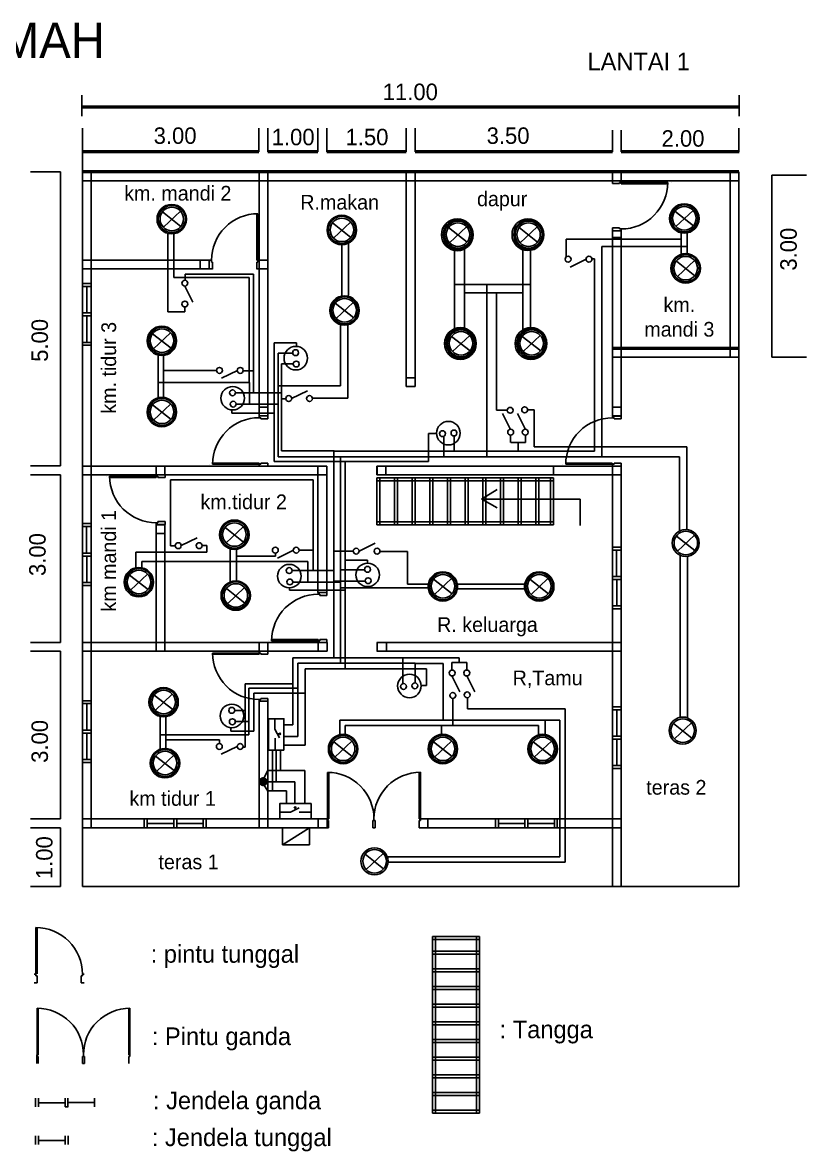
# Model space of a CAD drawing. Header units: millimetres. Extents: x 1250 to 3993, y 344 to 2283.
# Drawn here: x 2662 to 3993, y 364 to 2283 of the extents above; entities that cross this region are included whole.
import ezdxf

# ---------------------------------------------------------------- set-up
doc = ezdxf.new("R2010")
doc.units = ezdxf.units.MM

msp = doc.modelspace()

# ---------------------------------------------------------------- linework, layer by layer
at = {"color": 7}
for p, q in [((2762.3, 2159.2), (2762.3, 2123.8)), ((3878.6, 2159.2), (3878.6, 2123.8)), ((2763, 2063.2), (2763, 2103.3)), ((3063, 2063.2), (3063, 2103.3)), ((3078, 2063.2), (3078, 2103.3)), ((3163, 2063.2), (3163, 2103.3)), ((3178, 2063.2), (3178, 2103.3)), ((3313, 2063.2), (3313, 2103.3)), ((3328, 2063.2), (3328, 2103.3)), ((3663.3, 2063.2), (3663.3, 2099.6)), ((3678.3, 2063.2), (3678.3, 2099.6)), ((3878, 2063.2), (3878, 2103.3)), ((2725.7, 2029.2), (2675.1, 2029.2)), ((2725.7, 2029), (2725.7, 1529.2)), ((2763.2, 2029), (2763.2, 814)), ((2778.2, 2029), (2778.2, 914)), ((3063.2, 1614), (3063.2, 2029)), ((3078.2, 1614), (3078.2, 2029)), ((3313.2, 1664), (3313.2, 2029)), ((3328.2, 1664), (3328.2, 2029)), ((3663.2, 2014), (3663.2, 2029)), ((3678.2, 2014), (3678.2, 2029)), ((3863.2, 1713.8), (3863.2, 2029)), ((3878.2, 813.8), (3878.2, 2029)), ((3933.9, 1714.2), (3933.9, 2023.3)), ((3933.9, 2023.1), (3992.7, 2023.1)), ((3878.2, 2014), (2763, 2014)), ((3678.3, 2014), (3663.3, 2014)), ((3663.3, 2014), (3663.3, 2009)), ((3675.3, 2009), (3663.3, 2009)), ((3678.3, 2011), (3675.3, 2011)), ((3675.3, 2011), (3675.3, 2009)), ((3678.3, 2014), (3678.3, 2011)), ((3678.3, 2008.9), (3678.3, 2010.9)), ((3763.3, 2010.9), (3763.3, 2010.9)), ((3763.3, 2010.9), (3763.3, 2010.9)), ((3663.2, 1614), (3663.2, 1929)), ((3678.2, 1929), (3663.2, 1929)), ((3675.3, 1934), (3663.3, 1934)), ((3663.3, 1934), (3663.3, 1929)), ((3678.3, 1929), (3663.3, 1929)), ((3675.3, 1934), (3675.3, 1932)), ((3678.3, 1932), (3675.3, 1932)), ((3678.2, 1614), (3678.2, 1929)), ((3678.3, 1932), (3678.3, 1929)), ((3678.6, 1917.2), (3663.6, 1917.2)), ((2982.3, 1879), (2763, 1879)), ((2984.3, 1864), (2763, 1864)), ((2963.2, 1864), (2963.2, 1879)), ((2978.2, 1864), (2978.2, 1879)), ((2982.3, 1878.7), (2982.3, 1875.7)), ((2984.3, 1875.7), (2982.3, 1875.7)), ((2984.3, 1875.7), (2984.3, 1863.7)), ((3061.3, 1875.7), (3059.3, 1875.7)), ((3059.3, 1875.7), (3059.3, 1863.7)), ((3078.2, 1864), (3059.3, 1864)), ((3078.2, 1879), (3061.2, 1879)), ((3061.3, 1878.7), (3061.3, 1875.7)), ((2763.2, 1714), (2763, 1714)), ((3878.2, 1714), (3663.2, 1714)), ((3933.9, 1714.1), (3992.7, 1714.1)), ((3328.2, 1679), (3313.2, 1679)), ((3328.2, 1664), (3313.2, 1664)), ((3078.2, 1629), (3063.2, 1629)), ((3078.2, 1614), (3063.2, 1614)), ((3063.2, 1614), (3078.2, 1614)), ((3063.2, 1611), (3063.2, 1614)), ((3078.2, 1609), (3078.2, 1614)), ((3660, 1614.1), (3660, 1614.1)), ((3660, 1614.1), (3660, 1614.1)), ((3663, 1613.9), (3678, 1613.9)), ((3663.1, 1613.9), (3678.1, 1613.9)), ((3663.1, 1610.9), (3663.1, 1613.9)), ((3678.2, 1629), (3663.2, 1629)), ((3678.2, 1614), (3663.2, 1614)), ((3678.1, 1608.9), (3678.1, 1613.9)), ((3063.2, 1611), (3066.2, 1611)), ((3066.2, 1609), (3066.2, 1611)), ((3066.2, 1609), (3078.2, 1609)), ((3663.1, 1610.9), (3666.1, 1610.9)), ((3666.1, 1608.9), (3666.1, 1610.9)), ((3666.1, 1608.9), (3678.1, 1608.9)), ((2725.7, 1529.2), (2675.1, 1529.2)), ((3178.2, 1529), (2763, 1529)), ((2888.2, 1529), (2888.2, 1514)), ((2903.2, 1529), (2903.2, 1514)), ((2978.2, 1532), (2978.2, 1532)), ((2978.2, 1532), (2978.2, 1532)), ((3063.2, 1532), (3066.2, 1532)), ((3063.2, 1529), (3063.2, 1532)), ((3063.2, 1529), (3078.2, 1529)), ((3066.2, 1534), (3078.2, 1534)), ((3066.2, 1532), (3066.2, 1534)), ((3078.2, 1529), (3078.2, 1534)), ((3163.2, 1529), (3163.2, 1314)), ((3178.2, 1529), (3178.2, 1314)), ((3263.2, 1529), (3263.2, 1514)), ((3263.2, 1529), (3578.2, 1529)), ((3678.2, 1529), (3263.2, 1529)), ((3263.5, 1514), (3263.5, 1529)), ((3278.2, 1514), (3278.2, 1529)), ((3563.2, 1529), (3563.2, 1514)), ((3578, 1532), (3578, 1532)), ((3578, 1532), (3578, 1532)), ((3663.1, 1529), (3663.1, 1532)), ((3663.1, 1531.9), (3666.1, 1531.9)), ((3663.2, 814), (3663.2, 1529)), ((3666.1, 1533.9), (3678.1, 1533.9)), ((3666.1, 1531.9), (3666.1, 1533.9)), ((3678.1, 1529), (3678.1, 1534)), ((3678.2, 814), (3678.2, 1529)), ((2725.7, 1514.2), (2675.1, 1514.2)), ((2725.7, 1514.2), (2725.7, 1229.2)), ((3178.2, 1514), (2763, 1514)), ((2803.4, 1511.4), (2803.4, 1511.4)), ((2803.4, 1511.4), (2803.4, 1511.4)), ((2888.4, 1511.4), (2809.4, 1511.4)), ((2809.4, 1509.4), (2888.4, 1509.4)), ((2888.4, 1514.3), (2888.4, 1511.3)), ((2888.4, 1511.5), (2891.4, 1511.5)), ((2888.4, 1509.4), (2888.4, 1511.4)), ((2891.4, 1511.5), (2891.4, 1509.5)), ((2891.4, 1509.5), (2903.4, 1509.5)), ((2903.4, 1514.4), (2903.4, 1509.4)), ((3263.2, 1514), (3578.2, 1514)), ((3678.2, 1514), (3263.2, 1514)), ((3263.2, 1509), (3263.2, 1429)), ((3563.2, 1509), (3263.2, 1509)), ((3563.2, 1504), (3263.2, 1504)), ((3268.2, 1509), (3268.2, 1429)), ((3293.2, 1509), (3293.2, 1429)), ((3298.2, 1509), (3298.2, 1429)), ((3323.2, 1509), (3323.2, 1429)), ((3328.2, 1509), (3328.2, 1429)), ((3353.2, 1509), (3353.2, 1429)), ((3358.2, 1509), (3358.2, 1429)), ((3383.2, 1509), (3383.2, 1429)), ((3388.2, 1509), (3388.2, 1429)), ((3413.2, 1509), (3413.2, 1429)), ((3418.2, 1509), (3418.2, 1429)), ((3443.2, 1509), (3443.2, 1429)), ((3448.2, 1509), (3448.2, 1429)), ((3473.2, 1509), (3473.2, 1429)), ((3478.2, 1509), (3478.2, 1429)), ((3503.2, 1509), (3503.2, 1429)), ((3508.2, 1509), (3508.2, 1429)), ((3533.2, 1509), (3533.2, 1429)), ((3538.2, 1509), (3538.2, 1429)), ((3558.2, 1509), (3558.2, 1429)), ((3563.2, 1509), (3563.2, 1429)), ((2888.2, 1429), (2888.2, 1214)), ((2903.2, 1429), (2888.2, 1429)), ((2888.4, 1432.5), (2891.4, 1432.5)), ((2888.4, 1432.5), (2888.4, 1429.5)), ((2888.4, 1429.5), (2903.4, 1429.5)), ((2888.4, 1429.4), (2903.4, 1429.4)), ((2891.4, 1434.5), (2903.4, 1434.5)), ((2891.4, 1434.5), (2891.4, 1432.5)), ((2903.2, 1429), (2903.2, 1214)), ((2903.4, 1434.5), (2903.4, 1429.5)), ((3563.2, 1434), (3263.2, 1434)), ((3563.2, 1429), (3263.2, 1429)), ((2903.2, 1414), (2888.2, 1414)), ((3163.5, 1314), (3178.5, 1314)), ((3163.5, 1314), (3178.5, 1314)), ((3163.5, 1311), (3163.5, 1314)), ((3163.5, 1311), (3166.5, 1311)), ((3166.5, 1309), (3166.5, 1311)), ((3166.5, 1309), (3178.5, 1309)), ((3178.5, 1309), (3178.5, 1314)), ((2725.7, 1229.2), (2675.1, 1229.2)), ((3178.6, 1229), (2763, 1229)), ((2763.2, 1229), (3078.2, 1229)), ((3063.2, 1229), (3063.2, 1214)), ((3063.2, 1229), (3078.3, 1229)), ((3078.2, 1229), (3078.2, 1214)), ((3078.5, 1232), (3078.5, 1232)), ((3078.5, 1232), (3078.5, 1232)), ((3163.5, 1229.1), (3163.5, 1232.1)), ((3163.5, 1232), (3166.5, 1232)), ((3163.5, 1214), (3163.5, 1229)), ((3166.5, 1234), (3178.5, 1234)), ((3166.5, 1232), (3166.5, 1234)), ((3178.5, 1229.1), (3178.5, 1234.1)), ((3178.6, 1214), (3178.6, 1229)), ((3678.2, 1229), (3263.2, 1229)), ((3263.5, 1214), (3263.5, 1229)), ((3263.5, 1214), (3263.5, 1229)), ((3279.4, 1214), (3279.4, 1229)), ((2725.7, 1214.2), (2675.1, 1214.2)), ((2725.7, 1214.2), (2725.7, 929.2)), ((2763.2, 1214), (3078.2, 1214)), ((2763.2, 1214), (3178.6, 1214)), ((3063.2, 1214), (3078.2, 1214)), ((3063.2, 1214), (3063.2, 1211)), ((3063.2, 1211), (3066.2, 1211)), ((3063.2, 1209), (3063.2, 1211)), ((3066.2, 1211), (3066.2, 1209)), ((3066.2, 1209), (3078.2, 1209)), ((3078.2, 1214), (3078.2, 1209)), ((3678.2, 1214), (3263.2, 1214)), ((3066.2, 1134), (3078.2, 1134)), ((3066.2, 1134), (3066.2, 1132)), ((3078.2, 1134), (3078.2, 1129)), ((3063.2, 1132), (3066.2, 1132)), ((3063.2, 1132), (3063.2, 1129)), ((3063.2, 1129), (3063.2, 914)), ((3063.2, 1129), (3078.2, 1129)), ((3063.2, 1129), (3078.2, 1129)), ((3078.2, 1129), (3078.2, 914)), ((2725.7, 929.2), (2675.1, 929.2)), ((2763.2, 929), (3179, 929)), ((3163.5, 929), (3163.5, 914)), ((3179, 929), (3179, 914)), ((3179.3, 929.2), (3179.3, 926.2)), ((3179.3, 926.2), (3181.3, 926.2)), ((3181.3, 926.2), (3181.3, 914)), ((3256.3, 926.2), (3256.3, 914)), ((3256.3, 926.2), (3258.3, 926.2)), ((3260.2, 926.2), (3258.2, 926.2)), ((3260.2, 926.2), (3260.2, 914)), ((3335.2, 926.2), (3335.2, 914)), ((3337.2, 926.2), (3335.2, 926.2)), ((3337.2, 929.2), (3337.2, 926.2)), ((3678.1, 929), (3337.2, 929)), ((3349.9, 929), (3349.9, 914)), ((2725.7, 914.2), (2675.1, 914.2)), ((2725.7, 914.2), (2725.7, 814)), ((2763.2, 914), (3181.3, 914)), ((3260.2, 914), (3256.3, 914)), ((3678.1, 914), (3335.2, 914)), ((2725.7, 814.2), (2675.1, 814.2)), ((2763.2, 814), (3878.2, 814)), ((3357.5, 729.1), (3437.5, 729.1)), ((3357.5, 729.1), (3357.5, 429.1)), ((3357.5, 724.1), (3437.5, 724.1)), ((3362.5, 729.1), (3362.5, 429.1)), ((3432.5, 729.1), (3432.5, 429.1)), ((3437.5, 729.1), (3437.5, 429.1)), ((3357.5, 704.1), (3437.5, 704.1)), ((3357.5, 699.1), (3437.5, 699.1)), ((3357.5, 674.1), (3437.5, 674.1)), ((3357.5, 669.1), (3437.5, 669.1)), ((3357.5, 644.1), (3437.5, 644.1)), ((3357.5, 639.1), (3437.5, 639.1)), ((3357.5, 614.1), (3437.5, 614.1)), ((3357.5, 609.1), (3437.5, 609.1)), ((3357.5, 584.1), (3437.5, 584.1)), ((3357.5, 579.1), (3437.5, 579.1)), ((3357.5, 554.1), (3437.5, 554.1)), ((3357.5, 549.1), (3437.5, 549.1)), ((2685.7, 528.1), (2685.7, 513.1)), ((2686, 528.2), (2686, 525.2)), ((2686, 525.2), (2688, 525.2)), ((2688, 525.2), (2688, 513.1)), ((2763, 525.2), (2763, 513.1)), ((2763, 525.2), (2765, 525.2)), ((2766.9, 525.3), (2764.9, 525.3)), ((2766.9, 525.3), (2766.9, 513.1)), ((2841.9, 525.3), (2841.9, 513.1)), ((2843.9, 525.3), (2841.9, 525.3)), ((2843.9, 528.3), (2843.9, 525.3)), ((3357.5, 524.1), (3437.5, 524.1)), ((3357.5, 519.1), (3437.5, 519.1)), ((2766.9, 513.1), (2763, 513.1)), ((3357.5, 494.1), (3437.5, 494.1)), ((3357.5, 489.1), (3437.5, 489.1)), ((3357.5, 464.1), (3437.5, 464.1)), ((3357.5, 459.1), (3437.5, 459.1)), ((3357.5, 434.1), (3437.5, 434.1)), ((3357.5, 429.1), (3437.5, 429.1))]:
    msp.add_line(p, q, dxfattribs=at)
at = {"color": 7, "lineweight": 53}
for p, q in [((3878.5, 2138.7), (2763.3, 2138.7)), ((3063, 2063.2), (2763.3, 2063.2)), ((3163, 2063.2), (3078, 2063.2)), ((3313, 2063.2), (3178, 2063.2)), ((3663.3, 2063.2), (3328, 2063.2)), ((3878.5, 2063.2), (3678.3, 2063.2)), ((3878.2, 2029), (2763, 2029)), ((3878.2, 1729), (3663.2, 1729))]:
    msp.add_line(p, q, dxfattribs=at)
at = {"color": 2}
for p, q in [((2763, 2028.8), (2763, 2063.2)), ((2918.3, 1849.2), (2918.3, 1923.8)), ((3789.9, 1889.8), (3789.9, 1925.3)), ((3203.6, 1817.8), (3203.6, 1905.1)), ((3645.2, 1544.8), (3645.2, 1901.9)), ((3645.2, 1901.9), (3789.7, 1901.9)), ((3395.2, 1895.7), (3395.2, 1762.3)), ((3524.1, 1895.2), (3524.1, 1764)), ((3046.6, 1849.2), (2918.3, 1849.2)), ((3046.6, 1671.3), (3046.6, 1849.2)), ((3395.2, 1837.7), (3524.1, 1837.7)), ((3449.7, 1544.8), (3449.7, 1837.5)), ((3201.4, 1665), (3201.4, 1769.3)), ((2891.9, 1717.6), (2891.9, 1644.7)), ((3095.7, 1544.8), (3095.7, 1720.9)), ((3095.7, 1720.9), (3120.3, 1720.9)), ((3046.7, 1670.9), (2891.9, 1670.9)), ((3046.7, 1634.3), (3046.7, 1670.9)), ((3095.8, 1665), (3201.4, 1665)), ((3024.1, 1634.1), (3095.7, 1634.1)), ((3376.7, 1544.7), (3376.7, 1579.2)), ((3201.8, 1544.8), (3095.7, 1544.8)), ((3201.7, 1193.8), (3201.7, 1544.7)), ((3201.7, 1544.7), (3376.7, 1544.7)), ((3376.7, 1544.8), (3449.7, 1544.8)), ((3449.7, 1544.8), (3645.2, 1544.8)), ((3645.4, 1544.7), (3777.4, 1544.7)), ((3777.4, 1544.7), (3777.4, 1418.8)), ((3014.3, 1388.3), (3014.3, 1331.5)), ((3014.1, 1366.5), (2864, 1366.5)), ((2864, 1366.5), (2864, 1355.9)), ((3145.8, 1366.6), (3014.3, 1366.6)), ((3145.8, 1331.8), (3145.8, 1366.6)), ((3778.1, 1377.1), (3778.1, 1101.2)), ((3242.5, 1352.4), (3201.6, 1352.4)), ((3120.2, 1331.7), (3201.6, 1331.7)), ((3201.8, 1321.7), (3350.6, 1321.7)), ((3399.6, 1320), (3514.2, 1320)), ((3129.1, 1069.2), (3129.1, 1193.8)), ((3129.1, 1193.8), (3201.7, 1193.8)), ((3202, 1193.6), (3328, 1193.6)), ((3328, 1193.6), (3328, 1160.1)), ((3328.2, 1193.4), (3375.9, 1193.4)), ((3375.9, 1193.4), (3375.9, 1096.8)), ((3129, 1151.4), (3045.9, 1151.4)), ((3045.9, 1151.4), (3045.9, 1094.5)), ((2894.9, 1103.1), (2894.9, 1047.2)), ((3045.9, 1094.5), (3022.4, 1094.5)), ((3045.7, 1094.4), (3045.7, 1071.8)), ((3200.4, 1072.2), (3200.4, 1096.7)), ((3200.4, 1096.7), (3549, 1096.7)), ((3549, 1096.7), (3549, 1072.5)), ((3549, 1096.7), (3573.7, 1096.7)), ((3573.7, 1096.7), (3573.7, 864.6)), ((3045.7, 1071.8), (2894.9, 1071.8)), ((3105.7, 1069.2), (3129.1, 1069.2)), ((3092.3, 992.4), (3092.3, 1046.1)), ((3078.3, 992.1), (3074.3, 992.1)), ((3078.2, 992.1), (3123.7, 992.1)), ((3123.7, 992.1), (3123.7, 955.5)), ((3573.7, 864.6), (3280.6, 864.6))]:
    msp.add_line(p, q, dxfattribs=at)
at = {"color": 224}
for p, q in [((3678.3, 2010.9), (3757.3, 2010.9)), ((3757.3, 2008.9), (3678.3, 2008.9)), ((3059.2, 1957.7), (3059.2, 1878.8)), ((3061.2, 1878.8), (3061.2, 1957.8)), ((3059.2, 1878.8), (3061.2, 1878.8)), ((2778.4, 1839.2), (2763.4, 1839.2)), ((2778.4, 1834.2), (2763.4, 1834.2)), ((2770.7, 1833.7), (2770.7, 1789.5)), ((2778.4, 1789.2), (2763.4, 1789.2)), ((2763.5, 1789), (2763.5, 1784)), ((2778.4, 1784.2), (2763.4, 1784.2)), ((2770.8, 1784.2), (2770.8, 1739.2)), ((2778.4, 1739.2), (2763.4, 1739.2)), ((2778.4, 1734.2), (2763.4, 1734.2)), ((2984.2, 1534), (3063.2, 1534)), ((3063.2, 1532), (2984.2, 1532)), ((3063.2, 1534), (3063.2, 1532)), ((3584, 1534), (3663, 1534)), ((3663, 1532), (3584, 1532)), ((3663, 1534), (3663, 1532)), ((2778, 1426), (2763, 1426)), ((2778.7, 1431), (2763.7, 1431)), ((2770.3, 1425.4), (2770.3, 1381.2)), ((3678.1, 1386.1), (3663.1, 1386.1)), ((3678.8, 1391.1), (3663.8, 1391.1)), ((3670.4, 1385.6), (3670.4, 1341.4)), ((2778, 1381), (2763, 1381)), ((2778, 1376), (2763, 1376)), ((2763.1, 1380.8), (2763.1, 1375.8)), ((2770.4, 1376), (2770.4, 1330.9)), ((2778, 1331), (2763, 1331)), ((2778, 1326), (2763, 1326)), ((3678.1, 1341.1), (3663.1, 1341.1)), ((3678.1, 1336.1), (3663.1, 1336.1)), ((3663.2, 1341), (3663.2, 1335.9)), ((3670.5, 1336.1), (3670.5, 1291.1)), ((3678.1, 1291.1), (3663.1, 1291.1)), ((3678.1, 1286.1), (3663.1, 1286.1)), ((3084.5, 1234), (3163.5, 1234)), ((3163.5, 1232), (3084.5, 1232)), ((3163.5, 1234), (3163.5, 1232)), ((3063.2, 1211), (2984.2, 1211)), ((2984.2, 1209), (3063.2, 1209)), ((2778.2, 1130.1), (2763.2, 1130.1)), ((2778.2, 1125.1), (2763.2, 1125.1)), ((2770.7, 1124.6), (2770.7, 1080.4)), ((3678.3, 1114.7), (3663.3, 1114.7)), ((3679, 1119.7), (3664, 1119.7)), ((3670.6, 1114.2), (3670.6, 1070)), ((2778.4, 1080.1), (2763.4, 1080.1)), ((2778.4, 1075.1), (2763.4, 1075.1)), ((2763.5, 1079.9), (2763.5, 1074.9)), ((2770.8, 1075.1), (2770.8, 1030.1)), ((3678.3, 1069.7), (3663.3, 1069.7)), ((3678.3, 1064.7), (3663.3, 1064.7)), ((3663.5, 1069.6), (3663.5, 1064.5)), ((3670.7, 1064.7), (3670.7, 1019.7)), ((2778.4, 1030.1), (2763.4, 1030.1)), ((2778.4, 1025.1), (2763.4, 1025.1)), ((3678.3, 1019.7), (3663.3, 1019.7)), ((3179.4, 929.2), (3179.4, 1008.2)), ((3181.4, 1008.2), (3181.4, 929.2)), ((3335.1, 1008.2), (3335.1, 929.3)), ((3337.1, 929.3), (3337.1, 1008.3)), ((3678.3, 1014.7), (3663.3, 1014.7)), ((2868.2, 929), (2868.2, 914)), ((2873.2, 929), (2873.2, 914)), ((2873.8, 921.3), (2918, 921.3)), ((2918.2, 929), (2918.2, 914)), ((2923.2, 929), (2923.2, 914)), ((2923.3, 921.4), (2968.3, 921.4)), ((2968.2, 929), (2968.2, 914)), ((2973.2, 929), (2973.2, 914)), ((3181.4, 929.2), (3179.4, 929.2)), ((3258.2, 929.2), (3258.2, 926.2)), ((3258.3, 929.2), (3258.3, 926.2)), ((3335.1, 929.3), (3337.1, 929.3)), ((3464.6, 929), (3464.6, 914)), ((3469.6, 929), (3469.6, 914)), ((3470.1, 921.3), (3514.3, 921.3)), ((3514.6, 929), (3514.6, 914)), ((3519.6, 929), (3519.6, 914)), ((3519.6, 921.4), (3564.6, 921.4)), ((3564.6, 929), (3564.6, 914)), ((3569.6, 929), (3569.6, 914)), ((2918.4, 914.1), (2923.4, 914.1)), ((3514.8, 914.1), (3519.8, 914.1)), ((2684.2, 665.5), (2684.2, 744.5)), ((2686.2, 744.4), (2686.2, 665.5)), ((2681.3, 665.4), (2684.3, 665.4)), ((2684.1, 665.4), (2684.1, 662.4)), ((2684.1, 662.4), (2686.1, 662.4)), ((2686.1, 662.4), (2686.1, 650.4)), ((2761.1, 662.4), (2761.1, 650.4)), ((2761.1, 662.4), (2763.1, 662.4)), ((2763.1, 665.4), (2763.1, 662.4)), ((2763.1, 665.4), (2766.1, 665.4)), ((2681.2, 650.4), (2686.2, 650.4)), ((2761.1, 650.4), (2766.1, 650.4)), ((2686.1, 528.3), (2686.1, 607.3)), ((2688.1, 607.3), (2688.1, 528.3)), ((2841.9, 607.3), (2841.9, 528.3)), ((2843.8, 528.3), (2843.8, 607.3)), ((2688.1, 528.3), (2686.1, 528.3)), ((2764.9, 528.3), (2764.9, 525.3)), ((2765, 528.2), (2765, 525.2)), ((2841.9, 528.3), (2843.9, 528.3)), ((2683.6, 454.5), (2683.6, 439.5)), ((2688.6, 454.5), (2688.6, 439.5)), ((2689.1, 446.7), (2733.3, 446.7)), ((2733.6, 454.5), (2733.6, 439.5)), ((2738.6, 454.5), (2738.6, 439.5)), ((2738.6, 446.9), (2783.6, 446.9)), ((2783.6, 454.5), (2783.6, 439.5)), ((2733.7, 439.6), (2738.7, 439.6))]:
    msp.add_line(p, q, dxfattribs=at)
at = {"color": 5}
for p, q in [((2899, 1960.8), (2930.4, 1936.1)), ((2929.6, 1962.2), (2900.8, 1934.8)), ((3769.4, 1961.9), (3800.8, 1937.3)), ((3800.1, 1963.3), (3771.2, 1935.9)), ((3187.8, 1942.2), (3219.2, 1917.6)), ((3218.4, 1943.7), (3189.6, 1916.2)), ((3384.9, 1934.2), (3416.3, 1909.5)), ((3415.5, 1935.6), (3386.7, 1908.2)), ((3504.8, 1934.2), (3536.2, 1909.5)), ((3535.4, 1935.6), (3506.6, 1908.2)), ((3591.3, 1867.1), (3618.5, 1880.5)), ((3771.8, 1877.1), (3803.2, 1852.5)), ((3802.4, 1878.6), (3773.6, 1851.1)), ((2950.6, 1807.7), (2937.2, 1834.9)), ((3192.5, 1805.6), (3223.9, 1780.9)), ((3223.1, 1807), (3194.3, 1779.6)), ((2882.2, 1753.9), (2913.6, 1729.2)), ((2912.8, 1755.3), (2884, 1727.9)), ((3390.1, 1749.4), (3421.5, 1724.7)), ((3420.8, 1750.8), (3391.9, 1723.4)), ((3510, 1749.4), (3541.4, 1724.7)), ((3540.6, 1750.8), (3511.8, 1723.4)), ((2999.2, 1678.1), (3026.4, 1691.5)), ((3145.5, 1657), (3118.3, 1643.6)), ((2882.2, 1632.9), (2913.6, 1608.2)), ((2912.8, 1634.3), (2884, 1606.9)), ((3490.2, 1591.2), (3476.8, 1618.5)), ((3515.6, 1591.2), (3502.2, 1618.5)), ((3490.4, 1581.3), (3490.4, 1568.8)), ((3515.7, 1568.8), (3515.7, 1581.9)), ((3490.5, 1568.8), (3515.7, 1568.8)), ((3005.3, 1424.4), (3036.7, 1399.7)), ((3036, 1425.8), (3007.1, 1398.4)), ((2957.9, 1407), (2930.7, 1393.6)), ((3771.9, 1410), (3803.3, 1385.3)), ((3802.6, 1411.4), (3773.7, 1384)), ((3094.2, 1372.5), (3121.4, 1385.9)), ((3260.1, 1397.6), (3232.9, 1384.3)), ((2843.2, 1343.7), (2874.6, 1319)), ((2873.8, 1345.1), (2845, 1317.7)), ((3359.4, 1336.4), (3390.8, 1311.8)), ((3390, 1337.8), (3361.2, 1310.4)), ((3523.2, 1336.4), (3554.6, 1311.8)), ((3553.8, 1337.8), (3525, 1310.4)), ((3007.7, 1320.8), (3039.1, 1296.1)), ((3038.3, 1322.2), (3009.5, 1294.8)), ((3415.8, 1194.8), (3390.5, 1194.8)), ((3390.5, 1194.8), (3390.5, 1181.7)), ((3415.8, 1182.3), (3415.8, 1194.8)), ((3390.7, 1172.4), (3404, 1145.1)), ((3416, 1172.4), (3429.4, 1145.1)), ((2885.1, 1139.5), (2916.5, 1114.9)), ((2915.8, 1141), (2886.9, 1113.5)), ((3766.7, 1091.1), (3798.1, 1066.4)), ((3797.3, 1092.5), (3768.5, 1065.1)), ((3190, 1060), (3221.4, 1035.3)), ((3220.6, 1061.4), (3191.8, 1034)), ((3359.4, 1060), (3390.8, 1035.3)), ((3390, 1061.4), (3361.2, 1034)), ((3528.8, 1060), (3560.2, 1035.3)), ((3559.5, 1061.4), (3530.6, 1034)), ((2918.1, 1037.4), (2889.3, 1010)), ((2999, 1039), (3026.2, 1052.3)), ((2887.5, 1036), (2918.9, 1011.3)), ((3243.3, 868.9), (3274.7, 844.3)), ((3274, 870.3), (3245.1, 842.9))]:
    msp.add_line(p, q, dxfattribs=at)
at = {"color": 1}
for p, q in [((2908.2, 1791), (2908.2, 1924.6)), ((3780.2, 1888.7), (3780.2, 1925.5)), ((3215, 1907.9), (3215, 1818.6)), ((3780.2, 1914.8), (3584.7, 1914.8)), ((3584.7, 1914.8), (3584.7, 1884)), ((3412, 1763.3), (3412, 1897.1)), ((3511, 1896.6), (3511, 1760.2)), ((3632.9, 1880.9), (3628.3, 1880.9)), ((3632.9, 1554), (3632.9, 1880.9)), ((2937.5, 1844.5), (2937.5, 1854.9)), ((2937.5, 1854.9), (3053.5, 1854.9)), ((3053.5, 1854.9), (3053.5, 1653.2)), ((3510.9, 1823.5), (3412.1, 1823.5)), ((3466.6, 1624.1), (3466.6, 1823.4)), ((2937.2, 1791), (2908.2, 1791)), ((2937.2, 1799.9), (2937.2, 1791)), ((3214.1, 1644.1), (3214.1, 1769.3)), ((2901.1, 1717), (2901.1, 1645.3)), ((2991.3, 1691.5), (2901.1, 1691.5)), ((3035.9, 1691), (3053.5, 1691)), ((3101.1, 1554.5), (3101.1, 1702.4)), ((3101.1, 1702.4), (3121.8, 1702.4)), ((3023, 1653.2), (3101.3, 1653.2)), ((3108.9, 1643.2), (3101.2, 1643.2)), ((3153.3, 1644.1), (3214.1, 1644.1)), ((3485, 1624.1), (3466.6, 1624.1)), ((3519.1, 1624.6), (3530.6, 1624.6)), ((3530.6, 1624.6), (3530.6, 1561.3)), ((3394.3, 1580), (3394.3, 1554)), ((3190.4, 1554.5), (3101.1, 1554.5)), ((3503.3, 1568.8), (3503.3, 1554)), ((3530.6, 1561.3), (3789.5, 1561.3)), ((3789.5, 1561.3), (3789.5, 1420.6)), ((3190.2, 1202.8), (3190.2, 1554)), ((3190.2, 1554), (3632.9, 1554)), ((3155.2, 1505.4), (2912.9, 1505.4)), ((2912.9, 1505.4), (2912.9, 1393.3)), ((3155.2, 1385.7), (3155.2, 1505.4)), ((2974.7, 1382.4), (2853.8, 1382.4)), ((2853.8, 1382.4), (2853.8, 1356.3)), ((2912.9, 1393.3), (2921, 1393.3)), ((2966.2, 1394), (2974.7, 1394)), ((2974.7, 1394), (2974.7, 1382.4)), ((3025, 1387.7), (3025, 1333.6)), ((3131.2, 1385.7), (3155.2, 1385.7)), ((3155.2, 1385.7), (3155.2, 1351.1)), ((3223.2, 1384), (3190.2, 1384)), ((3268.2, 1383.9), (3315.3, 1383.9)), ((3315.3, 1383.9), (3315.3, 1328.4)), ((3025, 1375.5), (3091, 1375.5)), ((3091, 1375.5), (3091, 1380.5)), ((3790.8, 1375.4), (3790.8, 1100.5)), ((3119, 1351.2), (3190.2, 1351.2)), ((3243.5, 1333.5), (3190.1, 1333.5)), ((3315.3, 1328.4), (3350.7, 1328.4)), ((3399.1, 1328.4), (3514.5, 1328.4)), ((3120.3, 1088.8), (3120.3, 1202.8)), ((3120.3, 1202.8), (3190.2, 1202.8)), ((3190.4, 1202.7), (3307.2, 1202.7)), ((3307.1, 1202.7), (3403.1, 1202.7)), ((3307.2, 1202.7), (3307.2, 1159.1)), ((3403.1, 1202.7), (3403.1, 1194.6)), ((3120.3, 1159), (3039.6, 1159)), ((3039.6, 1159), (3039.6, 1113.2)), ((3392.1, 1134.2), (3392.1, 1088.2)), ((3416.9, 1134.9), (3416.9, 1116.4)), ((3039.6, 1113.2), (3021.2, 1113.2)), ((3416.9, 1116.4), (3582.8, 1116.4)), ((3582.8, 1116.4), (3582.8, 855.8)), ((2904.9, 1102.8), (2904.9, 1048.5)), ((3039.5, 1112.9), (3039.5, 1051.3)), ((3105.3, 1088.8), (3120.3, 1088.8)), ((3209.5, 1072.4), (3209.5, 1088)), ((3209.5, 1088), (3537.6, 1088)), ((3373.1, 1088.2), (3373.1, 1073.3)), ((3537.6, 1088), (3537.6, 1071.8)), ((2904.9, 1063.7), (2996.2, 1063.7)), ((2996.2, 1063.7), (2996.2, 1056.6)), ((3039.5, 1051.3), (3035.8, 1051.3)), ((3086, 976.6), (3086, 1046.1)), ((3078.3, 976.5), (3070.9, 988.3)), ((3078.3, 976.6), (3109.8, 976.6)), ((3109.8, 976.6), (3109.8, 955.4)), ((3582.8, 855.8), (3281.7, 855.8))]:
    msp.add_line(p, q, dxfattribs=at)
at = {"color": 224, "lineweight": 53}
msp.add_line((2763.2, 1729), (2763, 1729), dxfattribs=at)
at = {"color": 3}
for p, q in [((3089, 1618.8), (3089, 1738.3)), ((3089, 1738.3), (3126.6, 1738.3)), ((3126.6, 1738.3), (3126.6, 1732.6)), ((3016.9, 1618.8), (3016.9, 1624.3)), ((3089, 1618.8), (3016.9, 1618.8)), ((3089, 1536.9), (3089, 1618.8)), ((3351.1, 1536.8), (3351.1, 1584.5)), ((3351.1, 1584.5), (3364.8, 1584.5)), ((3209.5, 1536.9), (3089, 1536.9)), ((3209.5, 1184.1), (3209.5, 1536.8)), ((3209.5, 1536.8), (3351.1, 1536.8)), ((3247.4, 1368.8), (3209.6, 1368.8)), ((3247.4, 1363.7), (3247.4, 1368.8)), ((3114.6, 1322), (3114.6, 1317.8)), ((3114.6, 1317.8), (3209.4, 1317.8)), ((3141.3, 1054.6), (3141.3, 1184.1)), ((3141.3, 1184.1), (3209.5, 1184.1)), ((3209.6, 1184), (3347.7, 1184)), ((3347.7, 1184), (3347.7, 1155.8)), ((3347.7, 1155.8), (3338.1, 1155.8)), ((3141.1, 1143.1), (3054.3, 1143.1)), ((3054.3, 1143.1), (3054.3, 1078.2)), ((3015.2, 1078.2), (3015.2, 1084.2)), ((3054.3, 1078.2), (3015.2, 1078.2)), ((3099.5, 1011.7), (3099.5, 1046.1)), ((3105.2, 1054.6), (3141.3, 1054.6)), ((3078.3, 1011.9), (3070.8, 996.4)), ((3078.2, 1011.6), (3140.7, 1011.6)), ((3140.7, 1011.6), (3140.7, 955.6))]:
    msp.add_line(p, q, dxfattribs=at)
at = {"color": 4}
for p, q in [((3441, 1472.9), (3467.6, 1489.1)), ((3608.4, 1472.9), (3441, 1472.9)), ((3467.6, 1457.9), (3441.3, 1472.9)), ((3608.4, 1427.9), (3608.4, 1472.9))]:
    msp.add_line(p, q, dxfattribs=at)
at = {"color": 21}
for p, q in [((3090.1, 1099.2), (3090.1, 1081.4)), ((3090.1, 1081.4), (3097.6, 1066.7)), ((3100.2, 1073.5), (3098.1, 1075.3)), ((3090.5, 1045.6), (3090.5, 1066.4)), ((3094.3, 1073.5), (3100.2, 1073.5)), ((3100.2, 1073.5), (3098.1, 1071.8))]:
    msp.add_line(p, q, dxfattribs=at)
at = {"color": 11}
for p, q in [((3098.5, 940.3), (3116.3, 940.3)), ((3116.3, 940.3), (3131, 947.7)), ((3124.2, 950.3), (3122.4, 948.2)), ((3124.2, 944.5), (3124.2, 950.3)), ((3124.2, 950.3), (3125.9, 948.2)), ((3152.1, 940.7), (3131.3, 940.7))]:
    msp.add_line(p, q, dxfattribs=at)
at = {"color": 51}
msp.add_line((3148.5, 914.2), (3103, 885.2), dxfattribs=at)
at = {"color": 226}
for p, q in [((2683.7, 390.4), (2683.7, 375.4)), ((2688.7, 390.4), (2688.7, 375.4)), ((2733.7, 390.4), (2733.7, 375.4)), ((2738.7, 390.4), (2738.7, 375.4)), ((2689.3, 382.7), (2733.5, 382.7))]:
    msp.add_line(p, q, dxfattribs=at)
at = {"color": 7}
msp.add_lwpolyline([(3063.1, 1630.3), (3063.1, 1643)], dxfattribs=at)
at = {"color": 21}
msp.add_lwpolyline([(3105.3, 1046), (3079, 1046), (3079, 1099.4), (3105.3, 1099.4)], close=True, dxfattribs=at)
at = {"color": 11}
msp.add_lwpolyline([(3151.7, 955.4), (3151.7, 929.1), (3098.4, 929.1), (3098.4, 955.4)], close=True, dxfattribs=at)
at = {"color": 51}
msp.add_lwpolyline([(3148.5, 914.2), (3148.5, 885.2), (3103, 885.2), (3103, 914.2)], close=True, dxfattribs=at)
at = {"color": 30}
for centre in [(2914.8, 1948.6), (3785.3, 1949.8), (3203.7, 1930.1), (3400.8, 1922), (3520.6, 1922.1), (3787.6, 1865), (3208.3, 1793.4), (2898.1, 1741.7), (3406, 1737.2), (3525.8, 1737.2), (2898.1, 1620.7), (3021.2, 1412.2), (2859, 1331.5), (3375.2, 1324.3), (3539, 1324.3), (3023.5, 1308.7), (2901, 1127.4), (3205.8, 1047.9), (3375.2, 1047.9), (3544.7, 1047.9), (2903.3, 1023.8)]:
    msp.add_circle(centre, 25, dxfattribs=at)
at = {"color": 6}
for centre in [(2915, 1949), (3785.4, 1950.1), (3203.8, 1930.4), (3400.9, 1922.4), (3520.8, 1922.4), (3787.8, 1865.3), (3208.5, 1793.7), (2898.2, 1742), (3406.1, 1737.5), (3526, 1737.5), (2898.2, 1621), (3021.3, 1412.5), (3787.7, 1398.2), (2859.2, 1331.9), (3375.4, 1324.6), (3539.2, 1324.6), (3023.7, 1309), (2901.2, 1127.7), (3782.5, 1079.3), (3206, 1048.2), (3375.4, 1048.2), (3544.8, 1048.2), (2903.5, 1024.1), (3259.1, 857.1)]:
    msp.add_circle(centre, 23, dxfattribs=at)
at = {"color": 5}
for centre, radius in [((2914.9, 1948.9), 20), ((3785.4, 1950.1), 20), ((3203.8, 1930.4), 20), ((3399.8, 1922), 27), ((3400.9, 1922.3), 20), ((3519.7, 1922.1), 27), ((3520.8, 1922.3), 20), ((3587.9, 1880.5), 5), ((3623.4, 1880.5), 5), ((3787.7, 1865.3), 20), ((2937.2, 1839.8), 5), ((2937.2, 1804.3), 5), ((3208.4, 1793.7), 20), ((2898.2, 1742), 20), ((3405, 1737.2), 27), ((3406.1, 1737.5), 20), ((3524.9, 1737.2), 27), ((3526, 1737.5), 20), ((2995.8, 1691.5), 5), ((3031.2, 1691.5), 5), ((2898.2, 1621), 20), ((3113.5, 1643.6), 5), ((3148.9, 1643.6), 5), ((3489.7, 1623.7), 5), ((3514.2, 1624.6), 5), ((3490.4, 1586.4), 5), ((3515.2, 1586.4), 5), ((3021.3, 1412.5), 20), ((3787.9, 1398.1), 20), ((2925.9, 1393.6), 5), ((2961.3, 1393.6), 5), ((3090.8, 1385.8), 5), ((3126.2, 1385.8), 5), ((3228.1, 1384.3), 5), ((3263.5, 1384.3), 5), ((2859.2, 1331.8), 20), ((3375.4, 1324.6), 20), ((3539.1, 1324.6), 20), ((3023.7, 1308.9), 20), ((3391, 1177.2), 5), ((3415.8, 1177.2), 5), ((2901.1, 1127.7), 20), ((3392.1, 1139), 5), ((3416.6, 1139.9), 5), ((3782.7, 1079.2), 20), ((2995.6, 1052.3), 5), ((3031, 1052.3), 5), ((3205.9, 1048.2), 20), ((3375.4, 1048.2), 20), ((3544.8, 1048.2), 20), ((2903.5, 1024.1), 20), ((3259.3, 857.1), 20)]:
    msp.add_circle(centre, radius, dxfattribs=at)
at = {"color": 140}
for centre, radius in [((3125.5, 1712.3), 20), ((3125.2, 1721.6), 5), ((3126.3, 1702.3), 5), ((3018.4, 1644.2), 20), ((3018.1, 1653.5), 5), ((3019.2, 1634.2), 5), ((3384.7, 1584.8), 20), ((3374.8, 1584), 5), ((3394.1, 1585.1), 5), ((3247.5, 1343.9), 20), ((3114.6, 1341.8), 20), ((3114.3, 1351.2), 5), ((3247.2, 1353.3), 5), ((3115.4, 1331.9), 5), ((3248.3, 1334), 5), ((3318.5, 1155.1), 20), ((3308.5, 1154.3), 5), ((3327.8, 1155.4), 5), ((3017, 1104.2), 20), ((3016.7, 1113.6), 5), ((3017.8, 1094.3), 5)]:
    msp.add_circle(centre, radius, dxfattribs=at)
at = {"color": 11, "lineweight": 120}
msp.add_circle((3070.2, 992.4), 4.11, dxfattribs=at)
at = {"color": 224}
for centre, start, end in [((3678.3, 2011), 269.9638, 359.964), ((3061.3, 1878.8), 90.036, 180.0362), ((3063.2, 1532), 89.9638, 179.964), ((3663, 1531.9), 89.9638, 179.964), ((2888.4, 1511.5), 180.036, 270.0362), ((3163.5, 1232), 89.9638, 179.964), ((3063.2, 1211), 180.036, 270.0362), ((3179.3, 929.2), 359.9638, 89.964), ((3337.2, 929.3), 90.036, 180.0362), ((2684.1, 665.5), 359.9638, 89.964), ((2686, 528.3), 359.9638, 89.964), ((2843.9, 528.3), 90.036, 180.0362)]:
    msp.add_arc(centre, 79, start, end, dxfattribs=at)

# ---------------------------------------------------------------- texts
at = {"color": 7}
for s, insert, char_height, width, attachment_point in [('DENAH RUMAH', (2203.9, 2282.8), 60, 993.61, 1), ('LANTAI 1', (3620.9, 2231.6), 30, 563.491, 1), ('11.00', (3273.1, 2179), 28, 240.553, 1), ('3.00', (2884.1, 2104.6), 28, 240.553, 1), ('1.00', (3084.6, 2102.2), 28, 240.553, 1), ('1.50', (3210, 2102.2), 28, 240.553, 1), ('3.50', (3449.6, 2104.6), 28, 240.553, 1), ('2.00', (3746.7, 2099.8), 28, 240.553, 1), ('km. mandi 2', (2925.1, 2005.2), 25, 563.491, 2), ('dapur', (3476, 1995.6), 25, 563.491, 2), ('R.makan', (3200, 1989.9), 25, 563.491, 2), ('km.\\Pmandi 3', (3776.9, 1815.6), 25, 563.491, 2), ('km.tidur 2', (3037, 1480.6), 25, 563.491, 2), ('R. keluarga', (3451, 1271.9), 25, 563.491, 2), ('R,Tamu', (3553.2, 1181.3), 25, 563.491, 2), ('teras 2', (3771.8, 995.3), 25, 563.491, 2), ('km tidur 1', (2916.4, 976.4), 25, 563.491, 2), ('teras 1', (2943.4, 868.6), 25, 563.491, 2), (': pintu tunggal', (2879.1, 714.6), 30, 563.491, 1), (': Pintu ganda', (2881, 574.6), 30, 563.491, 1), (': Tangga', (3471.7, 586.3), 30, 563.491, 1), (': Jendela ganda', (2883, 465.6), 30, 563.491, 1), (': Jendela tunggal', (2881, 402.9), 30, 563.491, 1)]:
    msp.add_mtext(s, dxfattribs=dict(at, insert=insert, char_height=char_height, width=width, attachment_point=attachment_point))
at = {"color": 7, "rotation": 90}
for s, insert, char_height, width, attachment_point in [('3.00', (3948.3, 1861.1), 28, 240.553, 1), ('5.00', (2676.6, 1706.1), 28, 258.553, 1), ('km. tidur 3', (2795.3, 1695.9), 25, 563.491, 2), ('km mandi 1', (2795.3, 1367.9), 25, 563.491, 2), ('3.00', (2672.7, 1342), 28, 240.553, 1), ('3.00', (2676.6, 1024.4), 28, 240.553, 1), ('1.00', (2684.3, 826.8), 28, 240.553, 1)]:
    msp.add_mtext(s, dxfattribs=dict(at, insert=insert, char_height=char_height, width=width, attachment_point=attachment_point))

doc.saveas('drawing.dxf')
